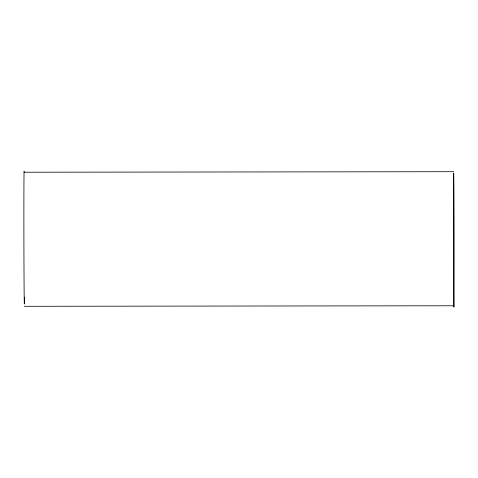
<?xml version="1.0" encoding="UTF-8"?>
<svg xmlns="http://www.w3.org/2000/svg" width="478" height="478" viewBox="0 0 478 478"><rect width="100%" height="100%" fill="white"/><g stroke="black" fill="none" stroke-linecap="round" stroke-linejoin="round"><path stroke-width="0.72" d="M453.7 171.698L24.163 172.229A67.117 0.323 89.9 0 0 23.942 255.27A67.117 0.323 89.9 0 0 24.468 297.155M24.3 306.302L453.837 305.771A67.117 0.323 89.9 0 0 454.016 208.061A67.117 0.323 89.9 0 0 453.455 202.373A67.117 0.323 89.9 0 0 453.837 305.771"/></g></svg>
